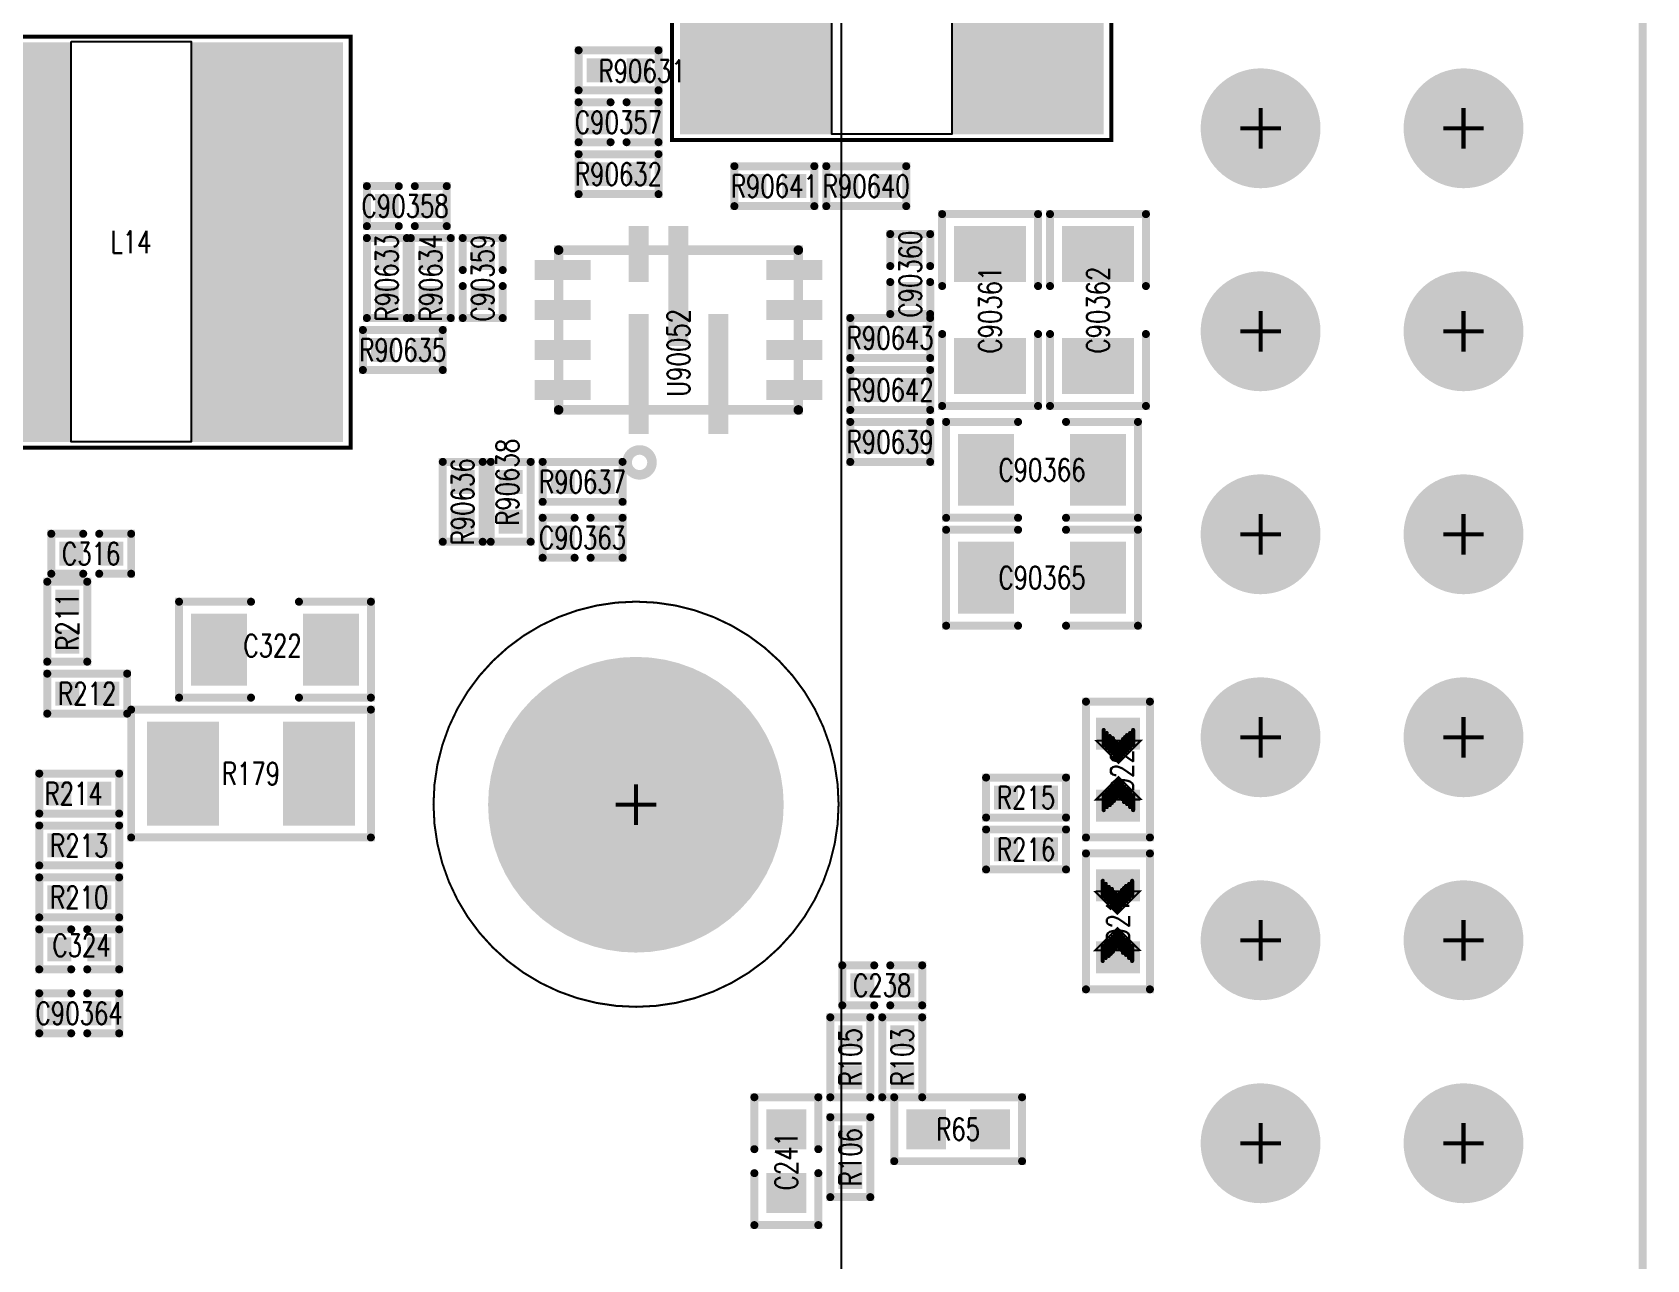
# Model space of a CAD drawing. Extents: x -54.9 to 3.9, y -25.5 to 62.3.
# Drawn here: x -16.64 to 3.57, y 38.97 to 54.33 of the extents above; entities that cross this region are included whole.
import ezdxf
from ezdxf.enums import TextEntityAlignment as Align

# ---------------------------------------------------------------- set-up
doc = ezdxf.new("R2010")
doc.units = 0
for name, pattern in [('KEEPOUT_00001000$0', [2, 1, 1]), ('TRMIDX_0', [2, 1, 1]), ('TRMIDX_1', [2, 1, 1])]:
    doc.linetypes.add(name, pattern=pattern)
for name, color, linetype in [('BOARD_OUTLINE_00', 255, 'CONTINUOUS'), ('DRIL_NPLTE_THRU_01', 3, 'CONTINUOUS'), ('DRIL_NPLTE_THRU_02', 176, 'CONTINUOUS'), ('DRIL_NPLTE_THRU_03', 222, 'CONTINUOUS'), ('DRIL_NPLTE_THRU_04', 34, 'CONTINUOUS'), ('DRIL_NPLTE_THRU_05', 171, 'CONTINUOUS'), ('DRIL_NPLTE_THRU_06', 186, 'CONTINUOUS'), ('DRIL_NPLTE_THRU_07', 6, 'CONTINUOUS'), ('DRIL_NPLTE_THRU_08', 2, 'CONTINUOUS'), ('DRIL_PLTE_THRU_01', 3, 'CONTINUOUS'), ('DRIL_PLTE_THRU_02', 176, 'CONTINUOUS'), ('DRIL_PLTE_THRU_03', 222, 'CONTINUOUS'), ('DRIL_PLTE_THRU_04', 34, 'CONTINUOUS'), ('DRIL_PLTE_THRU_05', 171, 'CONTINUOUS'), ('DRIL_PLTE_THRU_06', 186, 'CONTINUOUS'), ('DRIL_PLTE_THRU_07', 6, 'CONTINUOUS'), ('DRIL_PLTE_THRU_08', 2, 'CONTINUOUS'), ('DRIL_SYMBOL', 255, 'CONTINUOUS'), ('KEEPOUT_01', 4, 'CONTINUOUS'), ('PADS_BOT', 56, 'CONTINUOUS'), ('PADS_INNER', 96, 'CONTINUOUS'), ('PADS_TOP', 96, 'CONTINUOUS'), ('PART_NAME_126', 6, 'CONTINUOUS'), ('PART_TOP_2DLINE_00', 254, 'CONTINUOUS'), ('PART_TOP_2DLINE_126', 254, 'CONTINUOUS'), ('PART_TOP_COPPER_01', 254, 'CONTINUOUS')]:
    doc.layers.add(name, color=color, linetype=linetype)
doc.styles.add('W0$04', font='simplex', dxfattribs={"width": 0.75})

# ---------------------------------------------------------------- blocks, each defined once
blk = doc.blocks.new('BOARD_1')
at = {"layer": 'BOARD_OUTLINE_00', "const_width": 0.1}
blk.add_lwpolyline([(2.96515, 77.63739, 0.41421356), (-0.03411, 74.63813), (-0.03411, -4.3651, 0.41421356), (2.96515, -7.36436), (52.96851, -7.36436, 0.41421356), (55.96777, -4.3651), (55.96777, 74.63813, 0.41421356), (52.96851, 77.63739)], format="xyb", close=True, dxfattribs=at)
blk = doc.blocks.new('SMOOTH_0$1')
at = {"const_width": 0.05}
blk.add_lwpolyline([(-0.025, 0, 1), (0.025, 0, 1)], format="xyb", close=True, dxfattribs=at)
blk = doc.blocks.new('PART_BODY_TOP_166')
at = {"layer": 'PART_TOP_2DLINE_126', "const_width": 0.1}
blk.add_lwpolyline([(-0.5, 0.25), (0.5, 0.25), (0.5, -0.25), (-0.5, -0.25)], close=True, dxfattribs=at)
at = {"layer": 'PART_TOP_2DLINE_126'}
for p in [(-0.5, 0.25), (0.5, 0.25), (-0.5, -0.25), (0.5, -0.25)]:
    blk.add_blockref('SMOOTH_0$1', p, dxfattribs=at)
blk = doc.blocks.new('DRIL_HOLE_0')
blk.add_lwpolyline([(0, 0, 1), (0, 0, 1)], format="xyb", close=True)
blk = doc.blocks.new('PAD_1')
blk.add_lwpolyline([(0, 0, 1), (0, 0, 1)], format="xyb", close=True)
blk = doc.blocks.new('PAD_13')
at = {"const_width": 0.3}
blk.add_lwpolyline([(-0.15, 0), (0.15, 0)], dxfattribs=at)
blk = doc.blocks.new('STK_TOP_408')
at = {"layer": 'DRIL_NPLTE_THRU_01'}
blk.add_blockref('DRIL_HOLE_0', (0, 0), dxfattribs=at)
at = {"layer": 'DRIL_NPLTE_THRU_02'}
blk.add_blockref('DRIL_HOLE_0', (0, 0), dxfattribs=at)
at = {"layer": 'DRIL_NPLTE_THRU_03'}
blk.add_blockref('DRIL_HOLE_0', (0, 0), dxfattribs=at)
at = {"layer": 'DRIL_NPLTE_THRU_04'}
blk.add_blockref('DRIL_HOLE_0', (0, 0), dxfattribs=at)
at = {"layer": 'DRIL_NPLTE_THRU_05'}
blk.add_blockref('DRIL_HOLE_0', (0, 0), dxfattribs=at)
at = {"layer": 'DRIL_NPLTE_THRU_06'}
blk.add_blockref('DRIL_HOLE_0', (0, 0), dxfattribs=at)
at = {"layer": 'DRIL_NPLTE_THRU_07'}
blk.add_blockref('DRIL_HOLE_0', (0, 0), dxfattribs=at)
at = {"layer": 'DRIL_NPLTE_THRU_08'}
blk.add_blockref('DRIL_HOLE_0', (0, 0), dxfattribs=at)
at = {"layer": 'PADS_BOT'}
blk.add_blockref('PAD_1', (0, 0), dxfattribs=at)
at = {"layer": 'PADS_INNER'}
blk.add_blockref('PAD_1', (0, 0), dxfattribs=at)
at = {"layer": 'PADS_TOP'}
blk.add_blockref('PAD_13', (0, 0), dxfattribs=at)
blk = doc.blocks.new('SYM_TOP_5')
for name, p in [('PART_BODY_TOP_166', (0, 0)), ('STK_TOP_408', (-0.25, 0)), ('STK_TOP_408', (0.25, 0))]:
    blk.add_blockref(name, p)
blk = doc.blocks.new('PART_TOP_8')
blk.add_blockref('SYM_TOP_5', (0, 0))
at = {"layer": 'PART_NAME_126', "style": 'W0$04', "width": 0.75}
blk.add_text('R106', height=0.28, rotation=180, dxfattribs=at).set_placement((0, 0), align=Align.MIDDLE_CENTER)
blk = doc.blocks.new('SMOOTH_0$0508')
at = {"const_width": 0.0254}
blk.add_lwpolyline([(-0.0127, 0, 1), (0.0127, 0, 1)], format="xyb", close=True, dxfattribs=at)
blk = doc.blocks.new('PART_BODY_TOP_170')
at = {"layer": 'KEEPOUT_01', "linetype": 'KEEPOUT_00001000$0'}
blk.add_lwpolyline([(-0.75, 2.51), (0.75, 2.51), (0.75, -2.5), (-0.75, -2.5)], close=True, dxfattribs=at)
at = {"layer": 'PART_TOP_2DLINE_126', "const_width": 0.0508}
blk.add_lwpolyline([(-2.75207, 2.572), (2.74793, 2.572), (2.74793, -2.573), (-2.75207, -2.573)], close=True, dxfattribs=at)
at = {"layer": 'PART_TOP_2DLINE_126'}
for p in [(-2.75207, 2.572), (2.74793, 2.572), (-2.75207, -2.573), (2.74793, -2.573)]:
    blk.add_blockref('SMOOTH_0$0508', p, dxfattribs=at)
blk = doc.blocks.new('PAD_16')
at = {"const_width": 1.9}
blk.add_lwpolyline([(-2.5, 0), (2.5, 0)], dxfattribs=at)
blk = doc.blocks.new('STK_TOP_427')
at = {"layer": 'DRIL_PLTE_THRU_01'}
blk.add_blockref('DRIL_HOLE_0', (0, 0), dxfattribs=at)
at = {"layer": 'DRIL_PLTE_THRU_02'}
blk.add_blockref('DRIL_HOLE_0', (0, 0), dxfattribs=at)
at = {"layer": 'DRIL_PLTE_THRU_03'}
blk.add_blockref('DRIL_HOLE_0', (0, 0), dxfattribs=at)
at = {"layer": 'DRIL_PLTE_THRU_04'}
blk.add_blockref('DRIL_HOLE_0', (0, 0), dxfattribs=at)
at = {"layer": 'DRIL_PLTE_THRU_05'}
blk.add_blockref('DRIL_HOLE_0', (0, 0), dxfattribs=at)
at = {"layer": 'DRIL_PLTE_THRU_06'}
blk.add_blockref('DRIL_HOLE_0', (0, 0), dxfattribs=at)
at = {"layer": 'DRIL_PLTE_THRU_07'}
blk.add_blockref('DRIL_HOLE_0', (0, 0), dxfattribs=at)
at = {"layer": 'DRIL_PLTE_THRU_08'}
blk.add_blockref('DRIL_HOLE_0', (0, 0), dxfattribs=at)
at = {"layer": 'PADS_BOT'}
blk.add_blockref('PAD_1', (0, 0), dxfattribs=at)
at = {"layer": 'PADS_INNER'}
blk.add_blockref('PAD_1', (0, 0), dxfattribs=at)
at = {"layer": 'PADS_TOP', "rotation": 90}
blk.add_blockref('PAD_16', (0, 0), dxfattribs=at)
blk = doc.blocks.new('SYM_TOP_15')
for name, p in [('STK_TOP_427', (-1.7, 0)), ('STK_TOP_427', (1.7, 0)), ('PART_BODY_TOP_170', (0, 0))]:
    blk.add_blockref(name, p)
blk = doc.blocks.new('PART_TOP_23')
blk.add_blockref('SYM_TOP_15', (0, 0))
at = {"layer": 'PART_NAME_126', "style": 'W0$04', "width": 0.75}
blk.add_text('L14', height=0.28, dxfattribs=at).set_placement((-0.00207, -0.0005), align=Align.MIDDLE_CENTER)
blk = doc.blocks.new('PART_BODY_TOP_175')
at = {"layer": 'PART_TOP_2DLINE_126', "const_width": 0.1}
for points in [[(-0.15, 0.4), (-0.8, 0.4), (-0.8, -0.4), (-0.15, -0.4)], [(0.15, -0.4), (0.8, -0.4), (0.8, 0.4), (0.15, 0.4)]]:
    blk.add_lwpolyline(points, dxfattribs=at)
at = {"layer": 'PART_TOP_2DLINE_126'}
for p in [(-0.8, 0.4), (-0.15, 0.4), (0.15, 0.4), (0.8, 0.4), (-0.8, -0.4), (-0.15, -0.4), (0.15, -0.4), (0.8, -0.4)]:
    blk.add_blockref('SMOOTH_0$1', p, dxfattribs=at)
blk = doc.blocks.new('PAD_19')
at = {"const_width": 0.5}
blk.add_lwpolyline([(-0.25, 0), (0.25, 0)], dxfattribs=at)
blk = doc.blocks.new('STK_TOP_435')
at = {"layer": 'DRIL_PLTE_THRU_01'}
blk.add_blockref('DRIL_HOLE_0', (0, 0), dxfattribs=at)
at = {"layer": 'DRIL_PLTE_THRU_02'}
blk.add_blockref('DRIL_HOLE_0', (0, 0), dxfattribs=at)
at = {"layer": 'DRIL_PLTE_THRU_03'}
blk.add_blockref('DRIL_HOLE_0', (0, 0), dxfattribs=at)
at = {"layer": 'DRIL_PLTE_THRU_04'}
blk.add_blockref('DRIL_HOLE_0', (0, 0), dxfattribs=at)
at = {"layer": 'DRIL_PLTE_THRU_05'}
blk.add_blockref('DRIL_HOLE_0', (0, 0), dxfattribs=at)
at = {"layer": 'DRIL_PLTE_THRU_06'}
blk.add_blockref('DRIL_HOLE_0', (0, 0), dxfattribs=at)
at = {"layer": 'DRIL_PLTE_THRU_07'}
blk.add_blockref('DRIL_HOLE_0', (0, 0), dxfattribs=at)
at = {"layer": 'DRIL_PLTE_THRU_08'}
blk.add_blockref('DRIL_HOLE_0', (0, 0), dxfattribs=at)
at = {"layer": 'PADS_BOT'}
blk.add_blockref('PAD_1', (0, 0), dxfattribs=at)
at = {"layer": 'PADS_INNER'}
blk.add_blockref('PAD_1', (0, 0), dxfattribs=at)
at = {"layer": 'PADS_TOP'}
blk.add_blockref('PAD_19', (0, 0), dxfattribs=at)
blk = doc.blocks.new('SYM_TOP_7')
for name, p in [('PART_BODY_TOP_175', (0, 0)), ('STK_TOP_435', (-0.4, 0)), ('STK_TOP_435', (0.4, 0))]:
    blk.add_blockref(name, p)
blk = doc.blocks.new('PART_TOP_155')
blk.add_blockref('SYM_TOP_7', (0, 0))
at = {"layer": 'PART_NAME_126', "style": 'W0$04', "width": 0.75}
blk.add_text('C241', height=0.28, rotation=180, dxfattribs=at).set_placement((0, 0), align=Align.MIDDLE_CENTER)
blk = doc.blocks.new('PART_BODY_TOP_164')
at = {"layer": 'PART_TOP_2DLINE_126', "const_width": 0.1}
for points in [[(-0.1, 0.25), (-0.5, 0.25), (-0.5, -0.25), (-0.1, -0.25)], [(0.1, 0.25), (0.5, 0.25), (0.5, -0.25), (0.1, -0.25)]]:
    blk.add_lwpolyline(points, dxfattribs=at)
at = {"layer": 'PART_TOP_2DLINE_126'}
for p in [(-0.5, 0.25), (-0.1, 0.25), (0.1, 0.25), (0.5, 0.25), (-0.5, -0.25), (-0.1, -0.25), (0.1, -0.25), (0.5, -0.25)]:
    blk.add_blockref('SMOOTH_0$1', p, dxfattribs=at)
blk = doc.blocks.new('SYM_TOP_9')
for name, p in [('PART_BODY_TOP_164', (0, 0)), ('STK_TOP_408', (-0.25, 0)), ('STK_TOP_408', (0.25, 0))]:
    blk.add_blockref(name, p)
blk = doc.blocks.new('PART_TOP_332')
blk.add_blockref('SYM_TOP_9', (0, 0))
at = {"layer": 'PART_NAME_126', "style": 'W0$04', "width": 0.75}
blk.add_text('C316', height=0.28, rotation=180, dxfattribs=at).set_placement((0, 0), align=Align.MIDDLE_CENTER)
blk = doc.blocks.new('PART_TOP_337')
blk.add_blockref('SYM_TOP_9', (0, 0))
at = {"layer": 'PART_NAME_126', "style": 'W0$04', "width": 0.75}
blk.add_text('C90357', height=0.28, dxfattribs=at).set_placement((0, 0), align=Align.MIDDLE_CENTER)
blk = doc.blocks.new('PART_TOP_338')
blk.add_blockref('SYM_TOP_9', (0, 0))
at = {"layer": 'PART_NAME_126', "style": 'W0$04', "width": 0.75}
blk.add_text('C90358', height=0.28, rotation=180, dxfattribs=at).set_placement((0.02, 0), align=Align.MIDDLE_CENTER)
blk = doc.blocks.new('PART_TOP_339')
blk.add_blockref('SYM_TOP_9', (0, 0))
at = {"layer": 'PART_NAME_126', "style": 'W0$04', "width": 0.75}
blk.add_text('C90359', height=0.28, rotation=180, dxfattribs=at).set_placement((0, 0), align=Align.MIDDLE_CENTER)
blk = doc.blocks.new('PART_TOP_340')
blk.add_blockref('SYM_TOP_9', (0, 0))
at = {"layer": 'PART_NAME_126', "style": 'W0$04', "width": 0.75}
blk.add_text('C90360', height=0.28, rotation=180, dxfattribs=at).set_placement((0, 0), align=Align.MIDDLE_CENTER)
blk = doc.blocks.new('PART_TOP_341')
blk.add_blockref('SYM_TOP_9', (0, 0))
at = {"layer": 'PART_NAME_126', "style": 'W0$04', "width": 0.75}
blk.add_text('C90363', height=0.28, rotation=180, dxfattribs=at).set_placement((0, 0), align=Align.MIDDLE_CENTER)
blk = doc.blocks.new('PART_TOP_349')
blk.add_blockref('SYM_TOP_9', (0, 0))
at = {"layer": 'PART_NAME_126', "style": 'W0$04', "width": 0.75}
blk.add_text('C90364', height=0.28, rotation=180, dxfattribs=at).set_placement((0, 0), align=Align.MIDDLE_CENTER)
blk = doc.blocks.new('PART_TOP_350')
blk.add_blockref('SYM_TOP_9', (0, 0))
at = {"layer": 'PART_NAME_126', "style": 'W0$04', "width": 0.75}
blk.add_text('C238', height=0.28, rotation=180, dxfattribs=at).set_placement((0, 0), align=Align.MIDDLE_CENTER)
blk = doc.blocks.new('PART_TOP_353')
blk.add_blockref('SYM_TOP_9', (0, 0))
at = {"layer": 'PART_NAME_126', "style": 'W0$04', "width": 0.75}
blk.add_text('C324', height=0.28, rotation=180, dxfattribs=at).set_placement((-0.03, -0.05), align=Align.MIDDLE_CENTER)
blk = doc.blocks.new('PART_BODY_TOP_163')
at = {"layer": 'PART_TOP_2DLINE_126', "const_width": 0.1}
for points in [[(-0.3, 0.6), (-1.2, 0.6), (-1.2, -0.6), (-0.3, -0.6)], [(0.3, -0.6), (1.2, -0.6), (1.2, 0.6), (0.3, 0.6)]]:
    blk.add_lwpolyline(points, dxfattribs=at)
at = {"layer": 'PART_TOP_2DLINE_126'}
for p in [(-1.2, 0.6), (-0.3, 0.6), (0.3, 0.6), (1.2, 0.6), (-1.2, -0.6), (-0.3, -0.6), (0.3, -0.6), (1.2, -0.6)]:
    blk.add_blockref('SMOOTH_0$1', p, dxfattribs=at)
blk = doc.blocks.new('PAD_15')
at = {"const_width": 0.7}
blk.add_lwpolyline([(-0.45, 0), (0.45, 0)], dxfattribs=at)
blk = doc.blocks.new('STK_TOP_406')
at = {"layer": 'DRIL_PLTE_THRU_01'}
blk.add_blockref('DRIL_HOLE_0', (0, 0), dxfattribs=at)
at = {"layer": 'DRIL_PLTE_THRU_02'}
blk.add_blockref('DRIL_HOLE_0', (0, 0), dxfattribs=at)
at = {"layer": 'DRIL_PLTE_THRU_03'}
blk.add_blockref('DRIL_HOLE_0', (0, 0), dxfattribs=at)
at = {"layer": 'DRIL_PLTE_THRU_04'}
blk.add_blockref('DRIL_HOLE_0', (0, 0), dxfattribs=at)
at = {"layer": 'DRIL_PLTE_THRU_05'}
blk.add_blockref('DRIL_HOLE_0', (0, 0), dxfattribs=at)
at = {"layer": 'DRIL_PLTE_THRU_06'}
blk.add_blockref('DRIL_HOLE_0', (0, 0), dxfattribs=at)
at = {"layer": 'DRIL_PLTE_THRU_07'}
blk.add_blockref('DRIL_HOLE_0', (0, 0), dxfattribs=at)
at = {"layer": 'DRIL_PLTE_THRU_08'}
blk.add_blockref('DRIL_HOLE_0', (0, 0), dxfattribs=at)
at = {"layer": 'PADS_BOT'}
blk.add_blockref('PAD_1', (0, 0), dxfattribs=at)
at = {"layer": 'PADS_INNER'}
blk.add_blockref('PAD_1', (0, 0), dxfattribs=at)
at = {"layer": 'PADS_TOP', "rotation": 90}
blk.add_blockref('PAD_15', (0, 0), dxfattribs=at)
blk = doc.blocks.new('SYM_TOP_12')
for name, p in [('PART_BODY_TOP_163', (0, 0)), ('STK_TOP_406', (-0.7, 0)), ('STK_TOP_406', (0.7, 0))]:
    blk.add_blockref(name, p)
blk = doc.blocks.new('PART_TOP_360')
blk.add_blockref('SYM_TOP_12', (0, 0))
at = {"layer": 'PART_NAME_126', "style": 'W0$04', "width": 0.75}
blk.add_text('C322', height=0.28, dxfattribs=at).set_placement((-0.03, 0.05), align=Align.MIDDLE_CENTER)
blk = doc.blocks.new('PART_TOP_366')
blk.add_blockref('SYM_TOP_12', (0, 0))
at = {"layer": 'PART_NAME_126', "style": 'W0$04', "width": 0.75}
blk.add_text('C90365', height=0.28, dxfattribs=at).set_placement((0, 0), align=Align.MIDDLE_CENTER)
blk = doc.blocks.new('PART_TOP_367')
blk.add_blockref('SYM_TOP_12', (0, 0))
at = {"layer": 'PART_NAME_126', "style": 'W0$04', "width": 0.75}
blk.add_text('C90366', height=0.28, dxfattribs=at).set_placement((0, 0), align=Align.MIDDLE_CENTER)
blk = doc.blocks.new('PART_TOP_368')
blk.add_blockref('SYM_TOP_12', (0, 0))
at = {"layer": 'PART_NAME_126', "style": 'W0$04', "width": 0.75}
blk.add_text('C90361', height=0.28, rotation=180, dxfattribs=at).set_placement((0, 0), align=Align.MIDDLE_CENTER)
blk = doc.blocks.new('PART_TOP_369')
blk.add_blockref('SYM_TOP_12', (0, 0))
at = {"layer": 'PART_NAME_126', "style": 'W0$04', "width": 0.75}
blk.add_text('C90362', height=0.28, rotation=180, dxfattribs=at).set_placement((0, 0), align=Align.MIDDLE_CENTER)
blk = doc.blocks.new('SMOOTH_0$0254')
at = {"const_width": 0.0127}
blk.add_lwpolyline([(-0.00635, 0, 1), (0.00635, 0, 1)], format="xyb", close=True, dxfattribs=at)
blk = doc.blocks.new('PART_BODY_TOP_29')
at = {"layer": 'PART_TOP_2DLINE_126', "const_width": 0.1}
blk.add_lwpolyline([(0.85, -0.4), (0.85, 0.4), (-0.85, 0.4), (-0.85, -0.4)], close=True, dxfattribs=at)
at = {"layer": 'PART_TOP_COPPER_01', "linetype": 'TRMIDX_0', "const_width": 0.0508}
for points in [[(-0.3048, 0.1905), (-0.4953, 0.1905)], [(-0.2667, 0.1524), (-0.4572, 0.1524)], [(-0.2413, 0.1143), (-0.4318, 0.1143)], [(-0.2159, 0.0889), (-0.4064, 0.0889)], [(-0.1905, 0.0635), (-0.381, 0.0635)], [(-0.1524, 0.0381), (-0.3429, 0.0381)], [(-0.1397, -0.0127), (-0.3302, -0.0127)], [(-0.127, 0.0127), (-0.3175, 0.0127)], [(-0.3048, -0.1778), (-0.4953, -0.1778)], [(-0.2667, -0.1397), (-0.4572, -0.1397)], [(-0.2286, -0.1016), (-0.4191, -0.1016)], [(-0.2032, -0.0635), (-0.3937, -0.0635)], [(-0.1651, -0.0381), (-0.3556, -0.0381)]]:
    blk.add_lwpolyline(points, dxfattribs=at)
at = {"layer": 'PART_TOP_COPPER_01', "linetype": 'TRMIDX_0', "const_width": 0.0254}
for points in [[(-0.3556, -0.2667), (-0.08255, 0.00635), (-0.36195, 0.28575), (-0.36195, -0.254), (-0.3556, -0.254)], [(-0.3048, -0.1651), (-0.1397, 0), (-0.31115, 0.17145), (-0.31115, -0.1524), (-0.3048, -0.1524)]]:
    blk.add_lwpolyline(points, close=True, dxfattribs=at)
at = {"layer": 'PART_TOP_COPPER_01', "linetype": 'TRMIDX_1', "const_width": 0.0254}
for points in [[(0.3683, 0.2794), (0.09525, 0.00635), (0.37465, -0.27305), (0.37465, 0.2667), (0.3683, 0.2667)], [(0.3175, 0.1778), (0.1524, 0.0127), (0.32385, -0.15875), (0.32385, 0.1651), (0.3175, 0.1651)]]:
    blk.add_lwpolyline(points, close=True, dxfattribs=at)
at = {"layer": 'PART_TOP_COPPER_01', "linetype": 'TRMIDX_1', "const_width": 0.0508}
for points in [[(0.3175, 0.1905), (0.508, 0.1905)], [(0.1397, 0), (0.3302, 0)], [(0.1524, 0.0254), (0.3429, 0.0254)], [(0.1651, -0.0254), (0.3556, -0.0254)], [(0.1778, 0.0508), (0.3683, 0.0508)], [(0.2159, 0.0762), (0.4064, 0.0762)], [(0.2413, 0.1143), (0.4318, 0.1143)], [(0.2794, 0.1524), (0.4699, 0.1524)], [(0.2032, -0.0508), (0.3937, -0.0508)], [(0.2286, -0.0762), (0.4191, -0.0762)], [(0.254, -0.1016), (0.4445, -0.1016)], [(0.2794, -0.1397), (0.4699, -0.1397)], [(0.3175, -0.1778), (0.508, -0.1778)]]:
    blk.add_lwpolyline(points, dxfattribs=at)
at = {"layer": 'PART_TOP_2DLINE_126'}
for p in [(-0.85, 0.4), (0.85, 0.4), (-0.85, -0.4), (0.85, -0.4)]:
    blk.add_blockref('SMOOTH_0$1', p, dxfattribs=at)
at = {"layer": 'PART_TOP_COPPER_01'}
for name, p in [('SMOOTH_0$0508', (-0.4953, 0.1905)), ('SMOOTH_0$0254', (-0.36195, 0.28575)), ('SMOOTH_0$0508', (-0.3048, 0.1905)), ('SMOOTH_0$0508', (0.3175, 0.1905)), ('SMOOTH_0$0254', (0.3683, 0.2794)), ('SMOOTH_0$0254', (0.3683, 0.2667)), ('SMOOTH_0$0254', (0.37465, 0.2667)), ('SMOOTH_0$0508', (0.508, 0.1905)), ('SMOOTH_0$0508', (-0.4572, 0.1524)), ('SMOOTH_0$0508', (-0.4318, 0.1143)), ('SMOOTH_0$0508', (-0.4064, 0.0889)), ('SMOOTH_0$0508', (-0.381, 0.0635)), ('SMOOTH_0$0508', (-0.3429, 0.0381)), ('SMOOTH_0$0508', (-0.3302, -0.0127)), ('SMOOTH_0$0508', (-0.3175, 0.0127)), ('SMOOTH_0$0254', (-0.31115, 0.17145)), ('SMOOTH_0$0508', (-0.2667, 0.1524)), ('SMOOTH_0$0508', (-0.2413, 0.1143)), ('SMOOTH_0$0508', (-0.2159, 0.0889)), ('SMOOTH_0$0508', (-0.1905, 0.0635)), ('SMOOTH_0$0508', (-0.1524, 0.0381)), ('SMOOTH_0$0508', (-0.1397, -0.0127)), ('SMOOTH_0$0508', (-0.127, 0.0127)), ('SMOOTH_0$0254', (-0.1397, 0)), ('SMOOTH_0$0254', (-0.08255, 0.00635)), ('SMOOTH_0$0254', (0.09525, 0.00635)), ('SMOOTH_0$0508', (0.1397, 0)), ('SMOOTH_0$0508', (0.1524, 0.0254)), ('SMOOTH_0$0254', (0.1524, 0.0127)), ('SMOOTH_0$0508', (0.1651, -0.0254)), ('SMOOTH_0$0508', (0.1778, 0.0508)), ('SMOOTH_0$0508', (0.2159, 0.0762)), ('SMOOTH_0$0508', (0.2413, 0.1143)), ('SMOOTH_0$0508', (0.2794, 0.1524)), ('SMOOTH_0$0254', (0.3175, 0.1778)), ('SMOOTH_0$0254', (0.3175, 0.1651)), ('SMOOTH_0$0508', (0.3302, 0)), ('SMOOTH_0$0254', (0.32385, 0.1651)), ('SMOOTH_0$0508', (0.3429, 0.0254)), ('SMOOTH_0$0508', (0.3556, -0.0254)), ('SMOOTH_0$0508', (0.3683, 0.0508)), ('SMOOTH_0$0508', (0.4064, 0.0762)), ('SMOOTH_0$0508', (0.4318, 0.1143)), ('SMOOTH_0$0508', (0.4699, 0.1524)), ('SMOOTH_0$0508', (-0.4953, -0.1778)), ('SMOOTH_0$0508', (-0.4572, -0.1397)), ('SMOOTH_0$0508', (-0.4191, -0.1016)), ('SMOOTH_0$0508', (-0.3937, -0.0635)), ('SMOOTH_0$0508', (-0.3556, -0.0381)), ('SMOOTH_0$0508', (-0.3048, -0.1778)), ('SMOOTH_0$0254', (-0.31115, -0.1524)), ('SMOOTH_0$0254', (-0.3048, -0.1524)), ('SMOOTH_0$0254', (-0.3048, -0.1651)), ('SMOOTH_0$0508', (-0.2667, -0.1397)), ('SMOOTH_0$0508', (-0.2286, -0.1016)), ('SMOOTH_0$0508', (-0.2032, -0.0635)), ('SMOOTH_0$0508', (-0.1651, -0.0381)), ('SMOOTH_0$0508', (0.2032, -0.0508)), ('SMOOTH_0$0508', (0.2286, -0.0762)), ('SMOOTH_0$0508', (0.254, -0.1016)), ('SMOOTH_0$0508', (0.2794, -0.1397)), ('SMOOTH_0$0508', (0.3175, -0.1778)), ('SMOOTH_0$0254', (0.32385, -0.15875)), ('SMOOTH_0$0508', (0.3937, -0.0508)), ('SMOOTH_0$0508', (0.4191, -0.0762)), ('SMOOTH_0$0508', (0.4445, -0.1016)), ('SMOOTH_0$0508', (0.4699, -0.1397)), ('SMOOTH_0$0508', (0.508, -0.1778)), ('SMOOTH_0$0254', (-0.36195, -0.254)), ('SMOOTH_0$0254', (-0.3556, -0.254)), ('SMOOTH_0$0254', (-0.3556, -0.2667)), ('SMOOTH_0$0254', (0.37465, -0.27305))]:
    blk.add_blockref(name, p, dxfattribs=at)
blk = doc.blocks.new('PAD_18')
at = {"const_width": 0.4}
blk.add_lwpolyline([(-0.275, 0), (0.275, 0)], dxfattribs=at)
blk = doc.blocks.new('STK_TOP_121')
at = {"layer": 'DRIL_PLTE_THRU_01'}
blk.add_blockref('DRIL_HOLE_0', (0, 0), dxfattribs=at)
at = {"layer": 'DRIL_PLTE_THRU_02'}
blk.add_blockref('DRIL_HOLE_0', (0, 0), dxfattribs=at)
at = {"layer": 'DRIL_PLTE_THRU_03'}
blk.add_blockref('DRIL_HOLE_0', (0, 0), dxfattribs=at)
at = {"layer": 'DRIL_PLTE_THRU_04'}
blk.add_blockref('DRIL_HOLE_0', (0, 0), dxfattribs=at)
at = {"layer": 'DRIL_PLTE_THRU_05'}
blk.add_blockref('DRIL_HOLE_0', (0, 0), dxfattribs=at)
at = {"layer": 'DRIL_PLTE_THRU_06'}
blk.add_blockref('DRIL_HOLE_0', (0, 0), dxfattribs=at)
at = {"layer": 'DRIL_PLTE_THRU_07'}
blk.add_blockref('DRIL_HOLE_0', (0, 0), dxfattribs=at)
at = {"layer": 'DRIL_PLTE_THRU_08'}
blk.add_blockref('DRIL_HOLE_0', (0, 0), dxfattribs=at)
at = {"layer": 'PADS_BOT'}
blk.add_blockref('PAD_1', (0, 0), dxfattribs=at)
at = {"layer": 'PADS_INNER'}
blk.add_blockref('PAD_1', (0, 0), dxfattribs=at)
at = {"layer": 'PADS_TOP', "rotation": 90}
blk.add_blockref('PAD_18', (0, 0), dxfattribs=at)
blk = doc.blocks.new('SYM_TOP_22')
for name, p in [('PART_BODY_TOP_29', (0, 0)), ('STK_TOP_121', (-0.45, 0)), ('STK_TOP_121', (0.45, 0))]:
    blk.add_blockref(name, p)
blk = doc.blocks.new('PART_TOP_390')
blk.add_blockref('SYM_TOP_22', (0, 0))
at = {"layer": 'PART_NAME_126', "style": 'W0$04', "width": 0.75}
blk.add_text('D22', height=0.28, rotation=180, dxfattribs=at).set_placement((0.02, 0.05), align=Align.MIDDLE_CENTER)
blk = doc.blocks.new('PART_TOP_393')
blk.add_blockref('SYM_TOP_22', (0, 0))
at = {"layer": 'PART_NAME_126', "style": 'W0$04', "width": 0.75}
blk.add_text('D21', height=0.28, dxfattribs=at).set_placement((0, 0), align=Align.MIDDLE_CENTER)
blk = doc.blocks.new('PART_TOP_422')
blk.add_blockref('SYM_TOP_15', (0, 0))
at = {"layer": 'PART_NAME_126', "style": 'W0$04', "width": 0.75}
blk.add_text('L90002', height=0.28, dxfattribs=at).set_placement((-0.00207, -0.0005), align=Align.MIDDLE_CENTER)
blk = doc.blocks.new('PART_BODY_TOP_165')
at = {"layer": 'PART_TOP_2DLINE_126', "const_width": 0.0254}
blk.add_lwpolyline([(-10.97, 4.84), (10.97, 4.84), (10.97, -31.58), (-10.97, -31.58)], close=True, dxfattribs=at)
blk.add_lwpolyline([(-2.545, -29.01, 1), (2.525, -29.01, 1)], format="xyb", close=True, dxfattribs=at)
blk = doc.blocks.new('SYM_TOP_48')
blk.add_blockref('PART_BODY_TOP_165', (0, 0))
blk = doc.blocks.new('PART_TOP_432')
blk.add_blockref('SYM_TOP_48', (0, 0))
blk = doc.blocks.new('SMOOTH_0$119888')
at = {"const_width": 0.059944}
blk.add_lwpolyline([(-0.029972, 0, 1), (0.029972, 0, 1)], format="xyb", close=True, dxfattribs=at)
blk = doc.blocks.new('PART_BODY_TOP_20')
at = {"layer": 'PART_TOP_2DLINE_00', "const_width": 0.12}
blk.add_lwpolyline([(1, 1.5), (-1, 1.5), (-1, -1.5), (1, -1.5)], close=True, dxfattribs=at)
blk.add_lwpolyline([(-1.501, 0.487, 1), (-1.812, 0.487, 1)], format="xyb", close=True, dxfattribs=at)
at = {"layer": 'PART_TOP_2DLINE_00'}
for p in [(-1, 1.5), (1, 1.5), (-1, -1.5), (1, -1.5)]:
    blk.add_blockref('SMOOTH_0$119888', p, dxfattribs=at)
blk = doc.blocks.new('PAD_22')
at = {"const_width": 0.250012}
blk.add_lwpolyline([(-0.749998, 0), (0.749998, 0)], dxfattribs=at)
blk = doc.blocks.new('STK_TOP_33')
at = {"layer": 'DRIL_PLTE_THRU_01'}
blk.add_blockref('DRIL_HOLE_0', (0, 0), dxfattribs=at)
at = {"layer": 'DRIL_PLTE_THRU_02'}
blk.add_blockref('DRIL_HOLE_0', (0, 0), dxfattribs=at)
at = {"layer": 'DRIL_PLTE_THRU_03'}
blk.add_blockref('DRIL_HOLE_0', (0, 0), dxfattribs=at)
at = {"layer": 'DRIL_PLTE_THRU_04'}
blk.add_blockref('DRIL_HOLE_0', (0, 0), dxfattribs=at)
at = {"layer": 'DRIL_PLTE_THRU_05'}
blk.add_blockref('DRIL_HOLE_0', (0, 0), dxfattribs=at)
at = {"layer": 'DRIL_PLTE_THRU_06'}
blk.add_blockref('DRIL_HOLE_0', (0, 0), dxfattribs=at)
at = {"layer": 'DRIL_PLTE_THRU_07'}
blk.add_blockref('DRIL_HOLE_0', (0, 0), dxfattribs=at)
at = {"layer": 'DRIL_PLTE_THRU_08'}
blk.add_blockref('DRIL_HOLE_0', (0, 0), dxfattribs=at)
at = {"layer": 'PADS_BOT'}
blk.add_blockref('PAD_1', (0, 0), dxfattribs=at)
at = {"layer": 'PADS_INNER'}
blk.add_blockref('PAD_1', (0, 0), dxfattribs=at)
at = {"layer": 'PADS_TOP'}
blk.add_blockref('PAD_22', (0, 0), dxfattribs=at)
blk = doc.blocks.new('PAD_23')
at = {"const_width": 0.25}
blk.add_lwpolyline([(-0.35, 0), (0.35, 0)], dxfattribs=at)
blk = doc.blocks.new('STK_TOP_34')
at = {"layer": 'DRIL_PLTE_THRU_01'}
blk.add_blockref('DRIL_HOLE_0', (0, 0), dxfattribs=at)
at = {"layer": 'DRIL_PLTE_THRU_02'}
blk.add_blockref('DRIL_HOLE_0', (0, 0), dxfattribs=at)
at = {"layer": 'DRIL_PLTE_THRU_03'}
blk.add_blockref('DRIL_HOLE_0', (0, 0), dxfattribs=at)
at = {"layer": 'DRIL_PLTE_THRU_04'}
blk.add_blockref('DRIL_HOLE_0', (0, 0), dxfattribs=at)
at = {"layer": 'DRIL_PLTE_THRU_05'}
blk.add_blockref('DRIL_HOLE_0', (0, 0), dxfattribs=at)
at = {"layer": 'DRIL_PLTE_THRU_06'}
blk.add_blockref('DRIL_HOLE_0', (0, 0), dxfattribs=at)
at = {"layer": 'DRIL_PLTE_THRU_07'}
blk.add_blockref('DRIL_HOLE_0', (0, 0), dxfattribs=at)
at = {"layer": 'DRIL_PLTE_THRU_08'}
blk.add_blockref('DRIL_HOLE_0', (0, 0), dxfattribs=at)
at = {"layer": 'PADS_BOT'}
blk.add_blockref('PAD_1', (0, 0), dxfattribs=at)
at = {"layer": 'PADS_INNER'}
blk.add_blockref('PAD_1', (0, 0), dxfattribs=at)
at = {"layer": 'PADS_TOP', "rotation": 90}
blk.add_blockref('PAD_23', (0, 0), dxfattribs=at)
blk = doc.blocks.new('STK_TOP_35')
at = {"layer": 'DRIL_PLTE_THRU_01'}
blk.add_blockref('DRIL_HOLE_0', (0, 0), dxfattribs=at)
at = {"layer": 'DRIL_PLTE_THRU_02'}
blk.add_blockref('DRIL_HOLE_0', (0, 0), dxfattribs=at)
at = {"layer": 'DRIL_PLTE_THRU_03'}
blk.add_blockref('DRIL_HOLE_0', (0, 0), dxfattribs=at)
at = {"layer": 'DRIL_PLTE_THRU_04'}
blk.add_blockref('DRIL_HOLE_0', (0, 0), dxfattribs=at)
at = {"layer": 'DRIL_PLTE_THRU_05'}
blk.add_blockref('DRIL_HOLE_0', (0, 0), dxfattribs=at)
at = {"layer": 'DRIL_PLTE_THRU_06'}
blk.add_blockref('DRIL_HOLE_0', (0, 0), dxfattribs=at)
at = {"layer": 'DRIL_PLTE_THRU_07'}
blk.add_blockref('DRIL_HOLE_0', (0, 0), dxfattribs=at)
at = {"layer": 'DRIL_PLTE_THRU_08'}
blk.add_blockref('DRIL_HOLE_0', (0, 0), dxfattribs=at)
at = {"layer": 'PADS_BOT'}
blk.add_blockref('PAD_1', (0, 0), dxfattribs=at)
at = {"layer": 'PADS_INNER'}
blk.add_blockref('PAD_1', (0, 0), dxfattribs=at)
at = {"layer": 'PADS_TOP'}
blk.add_blockref('PAD_23', (0, 0), dxfattribs=at)
blk = doc.blocks.new('SYM_TOP_33')
for name, p in [('STK_TOP_34', (-0.75, 1.45)), ('STK_TOP_34', (-0.25, 1.45)), ('STK_TOP_34', (0.25, 1.45)), ('STK_TOP_34', (0.75, 1.45)), ('PART_BODY_TOP_20', (0, 0)), ('STK_TOP_33', (-0.55, 0.5)), ('STK_TOP_35', (0.95, 0.5)), ('STK_TOP_33', (0.55, 0)), ('STK_TOP_33', (-0.55, -0.5)), ('STK_TOP_34', (-0.75, -1.45)), ('STK_TOP_34', (-0.25, -1.45)), ('STK_TOP_34', (0.25, -1.45)), ('STK_TOP_34', (0.75, -1.45))]:
    blk.add_blockref(name, p)
blk = doc.blocks.new('PART_TOP_435')
blk.add_blockref('SYM_TOP_33', (0, 0))
at = {"layer": 'PART_NAME_126', "style": 'W0$04', "width": 0.75}
blk.add_text('U90052', height=0.28, dxfattribs=at).set_placement((-0.285756, 0), align=Align.MIDDLE_CENTER)
blk = doc.blocks.new('PART_TOP_507')
blk.add_blockref('SYM_TOP_5', (0, 0))
at = {"layer": 'PART_NAME_126', "style": 'W0$04', "width": 0.75}
blk.add_text('R105', height=0.28, dxfattribs=at).set_placement((0, 0), align=Align.MIDDLE_CENTER)
blk = doc.blocks.new('PART_TOP_555')
blk.add_blockref('SYM_TOP_5', (0, 0))
at = {"layer": 'PART_NAME_126', "style": 'W0$04', "width": 0.75}
blk.add_text('R215', height=0.28, rotation=180, dxfattribs=at).set_placement((0, 0), align=Align.MIDDLE_CENTER)
blk = doc.blocks.new('PART_TOP_556')
blk.add_blockref('SYM_TOP_5', (0, 0))
at = {"layer": 'PART_NAME_126', "style": 'W0$04', "width": 0.75}
blk.add_text('R216', height=0.28, rotation=180, dxfattribs=at).set_placement((0, 0), align=Align.MIDDLE_CENTER)
blk = doc.blocks.new('PART_TOP_573')
blk.add_blockref('SYM_TOP_5', (0, 0))
at = {"layer": 'PART_NAME_126', "style": 'W0$04', "width": 0.75}
blk.add_text('R212', height=0.28, rotation=180, dxfattribs=at).set_placement((0, 0), align=Align.MIDDLE_CENTER)
blk = doc.blocks.new('PART_TOP_578')
blk.add_blockref('SYM_TOP_5', (0, 0))
at = {"layer": 'PART_NAME_126', "style": 'W0$04', "width": 0.75}
blk.add_text('R90633', height=0.28, dxfattribs=at).set_placement((0, 0), align=Align.MIDDLE_CENTER)
blk = doc.blocks.new('PART_TOP_579')
blk.add_blockref('SYM_TOP_5', (0, 0))
at = {"layer": 'PART_NAME_126', "style": 'W0$04', "width": 0.75}
blk.add_text('R90632', height=0.28, dxfattribs=at).set_placement((0, 0), align=Align.MIDDLE_CENTER)
blk = doc.blocks.new('PART_TOP_580')
blk.add_blockref('SYM_TOP_5', (0, 0))
at = {"layer": 'PART_NAME_126', "style": 'W0$04', "width": 0.75}
blk.add_text('R90634', height=0.28, dxfattribs=at).set_placement((0, 0), align=Align.MIDDLE_CENTER)
blk = doc.blocks.new('PART_TOP_582')
blk.add_blockref('SYM_TOP_5', (0, 0))
at = {"layer": 'PART_NAME_126', "style": 'W0$04', "width": 0.75}
blk.add_text('R90636', height=0.28, rotation=180, dxfattribs=at).set_placement((0, 0), align=Align.MIDDLE_CENTER)
blk = doc.blocks.new('PART_TOP_583')
blk.add_blockref('SYM_TOP_5', (0, 0))
at = {"layer": 'PART_NAME_126', "style": 'W0$04', "width": 0.75}
blk.add_text('R90637', height=0.28, dxfattribs=at).set_placement((0, 0), align=Align.MIDDLE_CENTER)
blk = doc.blocks.new('PART_TOP_584')
blk.add_blockref('SYM_TOP_5', (0, 0))
at = {"layer": 'PART_NAME_126', "style": 'W0$04', "width": 0.75}
blk.add_text('R90635', height=0.28, rotation=180, dxfattribs=at).set_placement((0, 0), align=Align.MIDDLE_CENTER)
blk = doc.blocks.new('PART_TOP_585')
blk.add_blockref('SYM_TOP_5', (0, 0))
at = {"layer": 'PART_NAME_126', "style": 'W0$04', "width": 0.75}
blk.add_text('R90639', height=0.28, rotation=180, dxfattribs=at).set_placement((0, 0), align=Align.MIDDLE_CENTER)
blk = doc.blocks.new('PART_TOP_586')
blk.add_blockref('SYM_TOP_5', (0, 0))
at = {"layer": 'PART_NAME_126', "style": 'W0$04', "width": 0.75}
blk.add_text('R90640', height=0.28, rotation=180, dxfattribs=at).set_placement((0, 0), align=Align.MIDDLE_CENTER)
blk = doc.blocks.new('PART_TOP_587')
blk.add_blockref('SYM_TOP_5', (0, 0))
at = {"layer": 'PART_NAME_126', "style": 'W0$04', "width": 0.75}
blk.add_text('R90641', height=0.28, dxfattribs=at).set_placement((0, 0), align=Align.MIDDLE_CENTER)
blk = doc.blocks.new('PART_TOP_588')
blk.add_blockref('SYM_TOP_5', (0, 0))
at = {"layer": 'PART_NAME_126', "style": 'W0$04', "width": 0.75}
blk.add_text('R90642', height=0.28, rotation=180, dxfattribs=at).set_placement((0, 0), align=Align.MIDDLE_CENTER)
blk = doc.blocks.new('PART_TOP_589')
blk.add_blockref('SYM_TOP_5', (0, 0))
at = {"layer": 'PART_NAME_126', "style": 'W0$04', "width": 0.75}
blk.add_text('R90643', height=0.28, rotation=180, dxfattribs=at).set_placement((0, 0), align=Align.MIDDLE_CENTER)
blk = doc.blocks.new('PART_TOP_593')
blk.add_blockref('SYM_TOP_5', (0, 0))
at = {"layer": 'PART_NAME_126', "style": 'W0$04', "width": 0.75}
blk.add_text('R103', height=0.28, dxfattribs=at).set_placement((0, 0), align=Align.MIDDLE_CENTER)
blk = doc.blocks.new('PART_TOP_599')
blk.add_blockref('SYM_TOP_5', (0, 0))
at = {"layer": 'PART_NAME_126', "style": 'W0$04', "width": 0.75}
blk.add_text('R210', height=0.28, rotation=180, dxfattribs=at).set_placement((0, 0), align=Align.MIDDLE_CENTER)
blk = doc.blocks.new('PART_TOP_600')
blk.add_blockref('SYM_TOP_5', (0, 0))
at = {"layer": 'PART_NAME_126', "style": 'W0$04', "width": 0.75}
blk.add_text('R211', height=0.28, rotation=180, dxfattribs=at).set_placement((0, 0), align=Align.MIDDLE_CENTER)
blk = doc.blocks.new('PART_TOP_602')
blk.add_blockref('SYM_TOP_5', (0, 0))
at = {"layer": 'PART_NAME_126', "style": 'W0$04', "width": 0.75}
blk.add_text('R213', height=0.28, rotation=180, dxfattribs=at).set_placement((0, 0), align=Align.MIDDLE_CENTER)
blk = doc.blocks.new('PART_TOP_603')
blk.add_blockref('SYM_TOP_5', (0, 0))
at = {"layer": 'PART_NAME_126', "style": 'W0$04', "width": 0.75}
blk.add_text('R214', height=0.28, rotation=180, dxfattribs=at).set_placement((0.07, 0), align=Align.MIDDLE_CENTER)
blk = doc.blocks.new('PART_BODY_TOP_176')
at = {"layer": 'PART_TOP_2DLINE_126', "const_width": 0.1}
blk.add_lwpolyline([(-0.8, 0.4), (0.8, 0.4), (0.8, -0.4), (-0.8, -0.4)], close=True, dxfattribs=at)
at = {"layer": 'PART_TOP_2DLINE_126'}
for p in [(-0.8, 0.4), (0.8, 0.4), (-0.8, -0.4), (0.8, -0.4)]:
    blk.add_blockref('SMOOTH_0$1', p, dxfattribs=at)
blk = doc.blocks.new('SYM_TOP_27')
for name, p in [('PART_BODY_TOP_176', (0, 0)), ('STK_TOP_435', (-0.4, 0)), ('STK_TOP_435', (0.4, 0))]:
    blk.add_blockref(name, p)
blk = doc.blocks.new('PART_TOP_622')
blk.add_blockref('SYM_TOP_27', (0, 0))
at = {"layer": 'PART_NAME_126', "style": 'W0$04', "width": 0.75}
blk.add_text('R65', height=0.28, rotation=180, dxfattribs=at).set_placement((0, 0), align=Align.MIDDLE_CENTER)
blk = doc.blocks.new('PART_BODY_TOP_171')
at = {"layer": 'PART_TOP_2DLINE_126', "const_width": 0.1}
blk.add_lwpolyline([(-1.5, 0.8), (1.5, 0.8), (1.5, -0.8), (-1.5, -0.8)], close=True, dxfattribs=at)
at = {"layer": 'PART_TOP_2DLINE_126'}
for p in [(-1.5, 0.8), (1.5, 0.8), (-1.5, -0.8), (1.5, -0.8)]:
    blk.add_blockref('SMOOTH_0$1', p, dxfattribs=at)
blk = doc.blocks.new('PAD_24')
at = {"const_width": 0.9}
blk.add_lwpolyline([(-0.65, 0), (0.65, 0)], dxfattribs=at)
blk = doc.blocks.new('STK_TOP_425')
at = {"layer": 'DRIL_PLTE_THRU_01'}
blk.add_blockref('DRIL_HOLE_0', (0, 0), dxfattribs=at)
at = {"layer": 'DRIL_PLTE_THRU_02'}
blk.add_blockref('DRIL_HOLE_0', (0, 0), dxfattribs=at)
at = {"layer": 'DRIL_PLTE_THRU_03'}
blk.add_blockref('DRIL_HOLE_0', (0, 0), dxfattribs=at)
at = {"layer": 'DRIL_PLTE_THRU_04'}
blk.add_blockref('DRIL_HOLE_0', (0, 0), dxfattribs=at)
at = {"layer": 'DRIL_PLTE_THRU_05'}
blk.add_blockref('DRIL_HOLE_0', (0, 0), dxfattribs=at)
at = {"layer": 'DRIL_PLTE_THRU_06'}
blk.add_blockref('DRIL_HOLE_0', (0, 0), dxfattribs=at)
at = {"layer": 'DRIL_PLTE_THRU_07'}
blk.add_blockref('DRIL_HOLE_0', (0, 0), dxfattribs=at)
at = {"layer": 'DRIL_PLTE_THRU_08'}
blk.add_blockref('DRIL_HOLE_0', (0, 0), dxfattribs=at)
at = {"layer": 'PADS_BOT'}
blk.add_blockref('PAD_1', (0, 0), dxfattribs=at)
at = {"layer": 'PADS_INNER'}
blk.add_blockref('PAD_1', (0, 0), dxfattribs=at)
at = {"layer": 'PADS_TOP', "rotation": 90}
blk.add_blockref('PAD_24', (0, 0), dxfattribs=at)
blk = doc.blocks.new('SYM_TOP_51')
for name, p in [('STK_TOP_425', (-0.85, 0)), ('STK_TOP_425', (0.85, 0)), ('PART_BODY_TOP_171', (0, 0))]:
    blk.add_blockref(name, p)
blk = doc.blocks.new('PART_TOP_626')
blk.add_blockref('SYM_TOP_51', (0, 0))
at = {"layer": 'PART_NAME_126', "style": 'W0$04', "width": 0.75}
blk.add_text('R179', height=0.28, rotation=180, dxfattribs=at).set_placement((0, 0), align=Align.MIDDLE_CENTER)
blk = doc.blocks.new('PART_TOP_704')
blk.add_blockref('SYM_TOP_5', (0, 0))
at = {"layer": 'PART_NAME_126', "style": 'W0$04', "width": 0.75}
blk.add_text('R90631', height=0.28, dxfattribs=at).set_placement((-0.25, -0.15))
blk = doc.blocks.new('PART_TOP_705')
blk.add_blockref('SYM_TOP_5', (0, 0))
at = {"layer": 'PART_NAME_126', "style": 'W0$04', "width": 0.75}
blk.add_text('R90638', height=0.28, rotation=180, dxfattribs=at).set_placement((0.3, 0.1))
blk = doc.blocks.new('DRIL_SYMBOL_2$7')
at = {"layer": 'DRIL_SYMBOL', "const_width": 0.0508}
for points in [[(0, -0.254), (0, 0.254)], [(-0.254, 0), (0.254, 0)]]:
    blk.add_lwpolyline(points, dxfattribs=at)
blk = doc.blocks.new('DRIL_HOLE_2$7')
at = {"const_width": 1.35}
blk.add_lwpolyline([(-0.675, 0, 1), (0.675, 0, 1)], format="xyb", close=True, dxfattribs=at)
blk.add_blockref('DRIL_SYMBOL_2$7', (0, 0))
blk = doc.blocks.new('PAD_66')
at = {"const_width": 1.85}
blk.add_lwpolyline([(0, -0.925, 1), (0, 0.925, 1)], format="xyb", close=True, dxfattribs=at)
blk = doc.blocks.new('STK_TOP_554')
at = {"layer": 'DRIL_PLTE_THRU_01'}
blk.add_blockref('DRIL_HOLE_2$7', (0, 0), dxfattribs=at)
at = {"layer": 'DRIL_PLTE_THRU_02'}
blk.add_blockref('DRIL_HOLE_2$7', (0, 0), dxfattribs=at)
at = {"layer": 'DRIL_PLTE_THRU_03'}
blk.add_blockref('DRIL_HOLE_2$7', (0, 0), dxfattribs=at)
at = {"layer": 'DRIL_PLTE_THRU_04'}
blk.add_blockref('DRIL_HOLE_2$7', (0, 0), dxfattribs=at)
at = {"layer": 'DRIL_PLTE_THRU_05'}
blk.add_blockref('DRIL_HOLE_2$7', (0, 0), dxfattribs=at)
at = {"layer": 'DRIL_PLTE_THRU_06'}
blk.add_blockref('DRIL_HOLE_2$7', (0, 0), dxfattribs=at)
at = {"layer": 'DRIL_PLTE_THRU_07'}
blk.add_blockref('DRIL_HOLE_2$7', (0, 0), dxfattribs=at)
at = {"layer": 'DRIL_PLTE_THRU_08'}
blk.add_blockref('DRIL_HOLE_2$7', (0, 0), dxfattribs=at)
at = {"layer": 'PADS_BOT'}
blk.add_blockref('PAD_66', (0, 0), dxfattribs=at)
at = {"layer": 'PADS_INNER'}
blk.add_blockref('PAD_66', (0, 0), dxfattribs=at)
at = {"layer": 'PADS_TOP'}
blk.add_blockref('PAD_66', (0, 0), dxfattribs=at)
blk = doc.blocks.new('SYM_TOP_71')
blk.add_blockref('STK_TOP_554', (0, 0))
blk = doc.blocks.new('PART_TOP_757')
blk.add_blockref('SYM_TOP_71', (0, 0))
blk = doc.blocks.new('DRIL_SYMBOL_0$9')
at = {"layer": 'DRIL_SYMBOL', "const_width": 0.0508}
for points in [[(0, -0.254), (0, 0.254)], [(-0.254, 0), (0.254, 0)]]:
    blk.add_lwpolyline(points, dxfattribs=at)
blk = doc.blocks.new('DRIL_HOLE_0$9')
at = {"const_width": 0.45}
blk.add_lwpolyline([(-0.225, 0, 1), (0.225, 0, 1)], format="xyb", close=True, dxfattribs=at)
blk.add_blockref('DRIL_SYMBOL_0$9', (0, 0))
blk = doc.blocks.new('PAD_67')
at = {"const_width": 0.575}
blk.add_lwpolyline([(0, -0.2875, 1), (0, 0.2875, 1)], format="xyb", close=True, dxfattribs=at)
blk = doc.blocks.new('PAD_38')
at = {"const_width": 0.75}
blk.add_lwpolyline([(0, -0.375, 1), (0, 0.375, 1)], format="xyb", close=True, dxfattribs=at)
blk = doc.blocks.new('STK_TOP_184')
at = {"layer": 'DRIL_PLTE_THRU_01'}
blk.add_blockref('DRIL_HOLE_0$9', (0, 0), dxfattribs=at)
at = {"layer": 'DRIL_PLTE_THRU_02'}
blk.add_blockref('DRIL_HOLE_0$9', (0, 0), dxfattribs=at)
at = {"layer": 'DRIL_PLTE_THRU_03'}
blk.add_blockref('DRIL_HOLE_0$9', (0, 0), dxfattribs=at)
at = {"layer": 'DRIL_PLTE_THRU_04'}
blk.add_blockref('DRIL_HOLE_0$9', (0, 0), dxfattribs=at)
at = {"layer": 'DRIL_PLTE_THRU_05'}
blk.add_blockref('DRIL_HOLE_0$9', (0, 0), dxfattribs=at)
at = {"layer": 'DRIL_PLTE_THRU_06'}
blk.add_blockref('DRIL_HOLE_0$9', (0, 0), dxfattribs=at)
at = {"layer": 'DRIL_PLTE_THRU_07'}
blk.add_blockref('DRIL_HOLE_0$9', (0, 0), dxfattribs=at)
at = {"layer": 'DRIL_PLTE_THRU_08'}
blk.add_blockref('DRIL_HOLE_0$9', (0, 0), dxfattribs=at)
at = {"layer": 'PADS_BOT'}
blk.add_blockref('PAD_38', (0, 0), dxfattribs=at)
at = {"layer": 'PADS_INNER'}
blk.add_blockref('PAD_67', (0, 0), dxfattribs=at)
at = {"layer": 'PADS_TOP'}
blk.add_blockref('PAD_38', (0, 0), dxfattribs=at)
blk = doc.blocks.new('SYM_TOP_70')
for p in [(0, 0), (2.54, 0), (5.08, 0), (7.62, 0), (10.16, 0), (12.7, 0), (0, -2.54), (2.54, -2.54), (5.08, -2.54), (7.62, -2.54), (10.16, -2.54), (12.7, -2.54)]:
    blk.add_blockref('STK_TOP_184', p)
blk = doc.blocks.new('PART_TOP_805')
blk.add_blockref('SYM_TOP_70', (0, 0))

msp = doc.modelspace()

# ---------------------------------------------------------------- block references
for name, p in [('BOARD_1', (-52.45, -16.15)), ('PART_TOP_422', (-5.88, 55.55)), ('PART_TOP_23', (-15.4, 51.7)), ('PART_TOP_704', (-9.3, 53.85)), ('PART_TOP_337', (-9.3, 53.2)), ('PART_TOP_579', (-9.3, 52.55)), ('PART_TOP_587', (-7.35, 52.4)), ('PART_TOP_367', (-4, 48.85)), ('PART_TOP_583', (-9.75, 48.7)), ('PART_TOP_366', (-4, 47.5)), ('PART_TOP_360', (-13.6, 46.6)), ('PART_TOP_757', (-9.083, 44.66))]:
    msp.add_blockref(name, p)
for name, p, rotation in [('PART_TOP_432', (-38.091, 44.676), 90), ('PART_TOP_805', (1.275, 53.124), 270), ('PART_TOP_586', (-6.2, 52.4), 180), ('PART_TOP_338', (-11.95, 52.15), 180), ('PART_TOP_435', (-8.55, 50.6), 90), ('PART_TOP_368', (-4.65, 50.85), 270), ('PART_TOP_369', (-3.3, 50.85), 270), ('PART_TOP_578', (-12.2, 51.25), 90), ('PART_TOP_580', (-11.65, 51.25), 90), ('PART_TOP_339', (-11, 51.25), 270), ('PART_TOP_340', (-5.65, 51.3), 270), ('PART_TOP_589', (-5.9, 50.5), 180), ('PART_TOP_584', (-12, 50.35), 180), ('PART_TOP_588', (-5.9, 49.85), 180), ('PART_TOP_585', (-5.9, 49.2), 180), ('PART_TOP_705', (-10.65, 48.45), 270), ('PART_TOP_582', (-11.25, 48.45), 270), ('PART_TOP_341', (-9.75, 48), 180), ('PART_TOP_332', (-15.9, 47.8), 180), ('PART_TOP_600', (-16.2, 46.95), 270), ('PART_TOP_573', (-15.95, 46.05), 180), ('PART_TOP_626', (-13.9, 45.05), 180), ('PART_TOP_390', (-3.05, 45.1), 270), ('PART_TOP_603', (-16.05, 44.8), 180), ('PART_TOP_555', (-4.2, 44.75), 180), ('PART_TOP_602', (-16.05, 44.15), 180), ('PART_TOP_556', (-4.2, 44.1), 180), ('PART_TOP_393', (-3.05, 43.2), 90), ('PART_TOP_599', (-16.05, 43.5), 180), ('PART_TOP_353', (-16.05, 42.85), 180), ('PART_TOP_350', (-6, 42.4), 180), ('PART_TOP_349', (-16.05, 42.05), 180), ('PART_TOP_507', (-6.4, 41.5), 90), ('PART_TOP_593', (-5.75, 41.5), 90), ('PART_TOP_155', (-7.2, 40.2), 270), ('PART_TOP_622', (-5.05, 40.6), 180), ('PART_TOP_8', (-6.4, 40.25), 270)]:
    msp.add_blockref(name, p, dxfattribs=dict(rotation=rotation))

doc.saveas('drawing.dxf')
